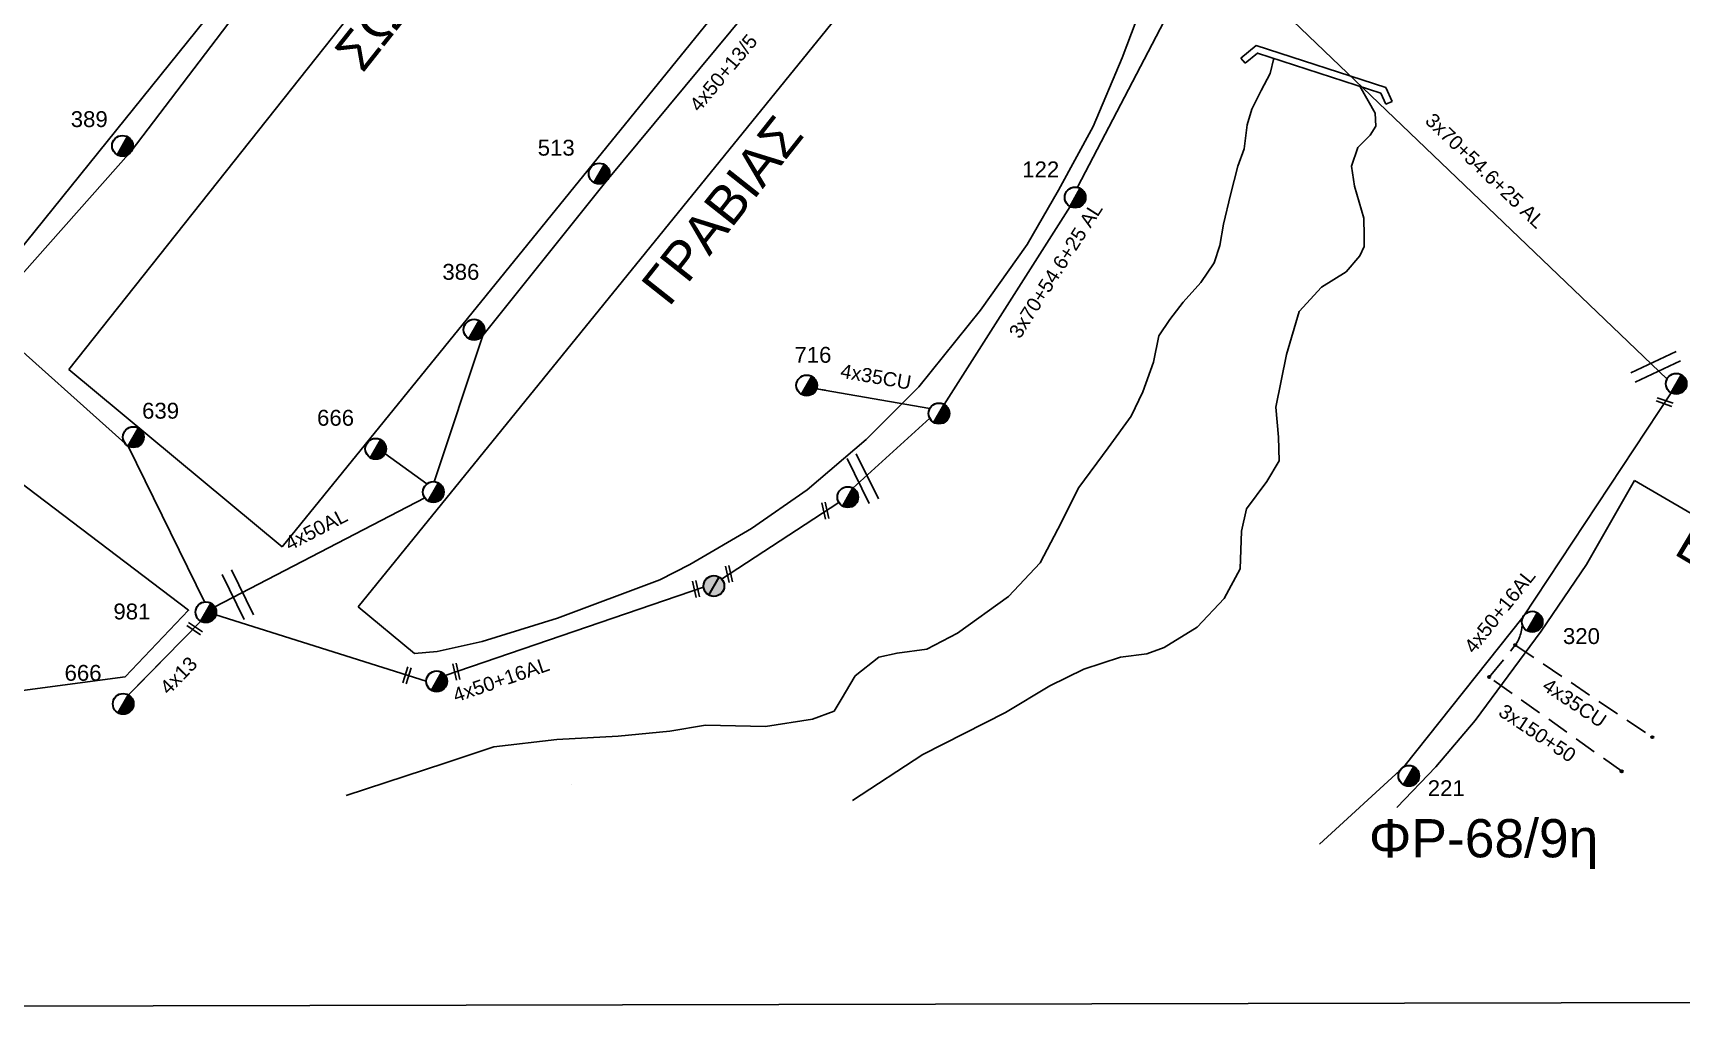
# Model space of a CAD drawing. Header units: millimetres. Extents: x 1421 to 7547, y 822 to 1873.
# Drawn here: x 5586.3 to 5773.2, y 822.2 to 932.8 of the extents above; entities that cross this region are included whole.
import ezdxf
from ezdxf.enums import TextEntityAlignment as Align

# ---------------------------------------------------------------- set-up
doc = ezdxf.new("R2010")
doc.units = ezdxf.units.MM
doc.linetypes.add('DASHED', pattern=[19.05, 12.7, -6.35])
doc.layers.get('0').update_dxf_attribs({"lineweight": 30})
for name, color, linetype, lineweight in [('4x13', 7, 'Continuous', 30), ('4x35', 1, 'DASHED', 30), ('4x35CU', 7, 'Continuous', 30), ('4x50+13_5', 7, 'Continuous', 30), ('4x50AL', 7, 'Continuous', 30), ('PINAKIDA', 7, 'DASHED', 30), ('TEXT_ΚΑΛΩΔΙΩΝ', 7, 'Continuous', 30), ('Γυμνά εναέρια ΧΤ και ΦΟΠ (3Φ)   4x50+16AL', 7, 'Continuous', 30), ('Καλώδια ΧΤ   3x150AL+50CU', 7, 'DASHED', 30), ('Μηχανική τομή', 7, 'Continuous', 30), ('Στύλος Ξύλινος', 7, 'Continuous', 30), ('Στύλος Ξύλινος @ 1', 7, 'Continuous', 30), ('Στύλος ΦΜ', 7, 'Continuous', 30), ('Στύλος ΦΜ @ 1', 7, 'Continuous', 30), ('Συνδέσεις', 7, 'Continuous', 30), ('Συνεστραμμένα ΧΤ   3x70+54.6+25 AL', 7, 'SYN_LINE', 30), ('Τομή', 7, 'Continuous', 30), ('Υπόβαθρο ΔΕΗ', 7, 'Continuous', 30)]:
    doc.layers.add(name, color=color, linetype=linetype, lineweight=lineweight)
doc.styles.add('arial', font='arial.ttf')
doc.styles.get("Standard").update_dxf_attribs({"font": 'arial.ttf'})
doc.linetypes.add('FRIDI', pattern='A,0.5,-0.001,["|",Standard,S=0.5,R=0,X=0,Y=0.16],-0.001', length=0.502)
doc.linetypes.add('SYN_LINE', pattern='A,0.5,-0.0001,["/\\/\\/\\/",Standard,S=0.1,R=0,X=0,Y=-0.05],-0.25', length=0.7501)

# ---------------------------------------------------------------- blocks, each defined once
blk = doc.blocks.new('ΥΠΑΡΧΩΝ ΤΣΙΜΕΝΤΕΝΙΟΣ ΣΤΥΛΟΣ')
at = {"layer": 'Στύλος ΦΜ'}
blk.add_hatch(color=7, dxfattribs=at).paths.add_polyline_path([(-1.29, -2.28, 0.574793), (2.62, 0, 0.268822), (1.3, 2.27)])
at = {"layer": 'Στύλος ΦΜ', "color": 7}
blk.add_line((-1.29, -2.28), (1.3, 2.27), dxfattribs=at)
blk.add_circle((0, 0), 2.62, dxfattribs=at)
at = {"layer": 'Στύλος ΦΜ', "flags": 4}
for tag, p in [('ΑΡΙΘΜΟΣ', (-4.68, 8.05)), ('ΤΥΠΟΣ', (-4.91, 3.03))]:
    blk.add_attdef(tag, p, '', height=4, dxfattribs=at)
blk = doc.blocks.new('ΥΠΑΡΧΩΝ ΞΥΛΙΝΟΣ ΣΤΥΛΟΣ')
at = {"layer": 'Στύλος Ξύλινος'}
h = blk.add_hatch(color=7, dxfattribs=at)
h.paths.add_polyline_path([(-2.62, 0, 0.270008), (-1.29, -2.28), (1.3, 2.27, 0.576266)])
h.paths.add_polyline_path([(-1.29, -2.28, 0.574793), (2.62, 0, 0.268822), (1.3, 2.27)])
at = {"layer": 'Στύλος Ξύλινος', "color": 7}
blk.add_line((-1.29, -2.28), (1.3, 2.27), dxfattribs=at)
blk.add_circle((0, 0), 2.62, dxfattribs=at)
at = {"layer": 'Στύλος Ξύλινος', "flags": 4}
for tag, p in [('ΑΡΙΘΜΟΣ', (-4.91, 8.6)), ('ΤΥΠΟΣ', (-4.85, 3.39))]:
    blk.add_attdef(tag, p, '', height=4, dxfattribs=at)
blk = doc.blocks.new('ΜΗΧΑΝΙΚΗ ΤΟΜΗ')
at = {"layer": 'Μηχανική τομή', "lineweight": -3, "ltscale": 40}
for p, q in [((-3.78, 1.15), (3.8, 1.15)), ((3.8, -0.4), (-3.78, -0.4))]:
    blk.add_line(p, q, dxfattribs=at)
blk = doc.blocks.new('ΤΟΜΗ')
at = {"layer": 'Τομή', "lineweight": -3, "ltscale": 40}
for p, q in [((-11.37, 1.1), (11.37, 1.1)), ((11.37, -3.57), (-11.37, -3.57))]:
    blk.add_line(p, q, dxfattribs=at)
blk = doc.blocks.new('_ΣΥΝΔΕΣΗ')
at = {"layer": 'Συνδέσεις', "linetype": 'SYN_LINE', "ltscale": 40}
blk.add_hatch(color=256, dxfattribs=at).paths.add_polyline_path([(0.5, -0.01, 1), (-0.5, -0.01, 1)])
at = {"layer": 'Συνδέσεις'}
blk.add_circle((0, -0.01), 0.5, dxfattribs=at)

msp = doc.modelspace()

# ---------------------------------------------------------------- linework, layer by layer
at = {"layer": '4x13', "color": 206, "lineweight": -3, "ltscale": 0.2}
msp.add_lwpolyline([(5605.33, 866.11), (5597.12, 857.76), (5600.74, 861.44)], dxfattribs=at)
at = {"layer": '4x35', "color": 85, "lineweight": -3, "ltscale": 0.2}
msp.add_lwpolyline([(5754.37, 863.4), (5769.91, 852.97)], dxfattribs=at)
at = {"layer": '4x35CU', "color": 10, "lineweight": -3, "ltscale": 0.2}
msp.add_lwpolyline([(5688, 890.24), (5675.15, 892.49), (5676.15, 892.32)], dxfattribs=at)
at = {"layer": '4x50+13_5', "color": 173, "lineweight": -3, "ltscale": 0.2}
for points in [[(5582.06, 902.1), (5597.45, 919.41), (5608.41, 933.82), (5622.7, 951.27), (5639.68, 972.56), (5656.79, 994.91)], [(5581.52, 899.9), (5597.1, 885.98), (5605.75, 868.3)], [(5664.38, 870.89), (5677.67, 879.6)], [(5633.03, 859.97), (5662.34, 869.97)], [(5607.05, 866.83), (5630.89, 859.33)]]:
    msp.add_lwpolyline(points, dxfattribs=at)
at = {"layer": '4x50+13_5', "color": 85, "lineweight": -3, "ltscale": 0.2}
msp.add_lwpolyline([(5690.64, 966.22), (5674.31, 943.79), (5651.36, 916.09), (5637.3, 898.53), (5631.78, 881.94)], dxfattribs=at)
at = {"layer": '4x50AL', "color": 85, "lineweight": -3, "ltscale": 0.2}
for points in [[(5630.97, 881.69), (5626.21, 885.13)], [(5630.72, 880.11), (5606.91, 867.75)]]:
    msp.add_lwpolyline(points, dxfattribs=at)
at = {"layer": 'PINAKIDA', "linetype": 'Continuous', "lineweight": -3, "ltscale": 0.2}
msp.add_lwpolyline([(5474.15, 1851.64), (7546.99, 1855.83), (7546.99, 826.44), (5474.15, 822.25)], close=True, dxfattribs=at)
at = {"layer": 'Γυμνά εναέρια ΧΤ και ΦΟΠ (3Φ)   4x50+16AL', "color": 85, "lineweight": -3, "ltscale": 0.2}
msp.add_lwpolyline([(5772.05, 892.03), (5755.27, 866.62), (5741.73, 849.61), (5732.16, 840.83)], dxfattribs=at)
at = {"layer": 'Καλώδια ΧΤ   3x150AL+50CU', "color": 85, "lineweight": -3, "ltscale": 0.2}
msp.add_lwpolyline([(5766.44, 849.1), (5751.42, 859.79), (5754.22, 863.21, 0.190722), (5755.13, 866.06, 9.116164)], format="xyb", dxfattribs=at)
at = {"layer": 'Συνεστραμμένα ΧΤ   3x70+54.6+25 AL', "color": 1, "lineweight": -3, "ltscale": 20}
for points in [[(5691.63, 966.47), (5710.9, 950.54), (5719.43, 943.56), (5771.58, 893.58)], [(5704.74, 915.33), (5719.43, 943.56)], [(5689.62, 890.7), (5703.89, 913.16)], [(5679.28, 881.21), (5687.99, 889.13)]]:
    msp.add_lwpolyline(points, dxfattribs=at)
at = {"layer": 'Υπόβαθρο ΔΕΗ', "lineweight": -3, "ltscale": 0.2}
for points in [[(5649.66, 988.76), (5580.38, 902.78)], [(5658.67, 980.78), (5590.36, 894.67)], [(5658.67, 980.78), (5590.36, 894.67)], [(5683.94, 960.1), (5614.54, 874.54)], [(5692.58, 953.31), (5623.18, 867.75)], [(5629.56, 862.44), (5632.14, 862.69), (5637.24, 863.83), (5645.78, 866.46), (5657.39, 870.8), (5660.79, 872.56), (5667.76, 876.65), (5674.09, 881.01), (5680.77, 886.73), (5686.75, 892.7), (5693.75, 901.41), (5699.02, 908.84), (5702.59, 915.01), (5706.51, 922.23), (5709.79, 930.01), (5712.44, 937.05)], [(5723.27, 929.98), (5724.99, 931.41), (5739.68, 926.64), (5740.4, 925.06)], [(5723.76, 929.39), (5723.27, 929.98)], [(5723.76, 929.39), (5725.16, 930.56), (5739.13, 926.02), (5739.7, 924.75)], [(5739.7, 924.75), (5740.4, 925.06)], [(5550.04, 908.27), (5603.95, 867.36), (5596.76, 859.81), (5537.36, 851.9), (5537.94, 862.05), (5539.78, 872.96), (5540.98, 879.57), (5542.51, 885.57), (5545.71, 896.31), (5547.68, 902.18), (5550.04, 908.27), (5550.04, 908.27)], [(5614.54, 874.54), (5614.54, 874.54), (5590.36, 894.67)], [(5767.89, 882.08), (5762.45, 872.56), (5757.33, 864.99), (5749.84, 854.87), (5745.38, 849.59), (5740.96, 844.99)], [(5767.89, 882.08), (5833.32, 843.98)], [(5629.56, 862.44), (5623.18, 867.75)]]:
    msp.add_lwpolyline(points, dxfattribs=at)
at = {"layer": 'Υπόβαθρο ΔΕΗ', "linetype": 'FRIDI', "lineweight": -3, "ltscale": 0.5}
for points in [[(5726.98, 929.96), (5726.58, 928.23), (5725.58, 926.31), (5724.52, 924.18), (5723.99, 922.43), (5723.63, 919.69), (5722.93, 917.71), (5722.08, 914.48), (5721.28, 911.13), (5720.87, 908.72), (5720.22, 906.75), (5718.71, 904.53), (5716.71, 902.32), (5715.19, 900.35), (5713.94, 898.5), (5713.36, 895.51), (5712.15, 892.13), (5710.84, 889.36), (5708.23, 885.79), (5704.9, 881.3), (5702.52, 876.54), (5700.49, 872.73), (5696.91, 868.91), (5691.14, 864.78), (5687.66, 862.95), (5684.28, 862.51), (5682.2, 862.03), (5679.54, 859.91), (5677.95, 857.25), (5677.13, 855.9), (5674.69, 855.01), (5669.37, 854.19), (5662.56, 854.34), (5658.5, 853.66), (5652.67, 853.07), (5645.71, 852.69), (5638.56, 851.87), (5633, 850.03), (5621.82, 846.35)], [(5679.21, 845.78), (5687.2, 851.01), (5696.57, 855.75), (5701.59, 858.78), (5705.47, 860.67), (5709.6, 862.05), (5712.58, 862.43), (5714.56, 863.15), (5718.31, 865.46), (5721.36, 868.68), (5723.18, 872.04), (5723.35, 876.34), (5723.9, 878.87), (5726.21, 881.96), (5727.6, 884.29), (5727.54, 886.99), (5727.21, 890.41), (5728.42, 896.36), (5729.86, 901.23), (5732.4, 903.99), (5735.21, 905.75), (5736.75, 907.57), (5737.25, 908.61), (5737.25, 909.83), (5737.19, 911.81), (5736.15, 915.44), (5735.82, 917.73), (5736.54, 919.83), (5737.91, 921.26), (5738.58, 922.25), (5738.47, 923.74), (5736.76, 926.79)]]:
    msp.add_lwpolyline(points, dxfattribs=at)
at = {"layer": 'Υπόβαθρο ΔΕΗ', "lineweight": -3, "ltscale": 0.2}
msp.add_lwpolyline([(5647.36, 847.62), (5647.36, 847.62)], close=True, dxfattribs=at)

# ---------------------------------------------------------------- block references
at = {"layer": 'Μηχανική τομή', "lineweight": -3}
for p, xscale, yscale, zscale, rotation in [((5771.34, 891.06), 0.2499999999999188, 0.2499999999999188, 0.2499999999999188, 161.0094661106217), ((5676.24, 878.66), 0.2499999999999189, 0.2499999999999189, 0.2499999999999189, 102.5178045386212), ((5665.31, 871.5), 0.2499999999999189, 0.2499999999999189, 0.2499999999999189, 102.5178045386212), ((5661.56, 869.78), 0.2499999999999189, 0.2499999999999189, 0.2499999999999189, 102.5178045386212), ((5604.68, 865.35), 0.2499999999999189, 0.2499999999999189, 0.2499999999999189, 146.3143702548176), ((5628.8, 859.96), 0.249999999999919, 0.249999999999919, 0.249999999999919, 73.1571851274234), ((5634.38, 860.41), 0.2499999999999189, 0.2499999999999189, 0.2499999999999189, 102.5178045386212)]:
    msp.add_blockref('ΜΗΧΑΝΙΚΗ ΤΟΜΗ', p, dxfattribs=dict(at, xscale=xscale, yscale=yscale, zscale=zscale, rotation=rotation))
at = {"layer": 'Στύλος Ξύλινος @ 1', "lineweight": -3, "ltscale": 40, "xscale": 0.4499999999998181, "yscale": 0.4499999999998181, "zscale": 0.4499999999998181}
msp.add_blockref('ΥΠΑΡΧΩΝ ΞΥΛΙΝΟΣ ΣΤΥΛΟΣ', (5663.51, 870.11), dxfattribs=at)
at = {"layer": 'Στύλος ΦΜ @ 1', "lineweight": -3, "ltscale": 40}
ref = msp.add_blockref('ΥΠΑΡΧΩΝ ΤΣΙΜΕΝΤΕΝΙΟΣ ΣΤΥΛΟΣ', (5596.45, 920.03), dxfattribs=dict(at, xscale=0.4499999999998181, yscale=0.4499999999998181, zscale=0.4499999999998181))
ref.add_attrib('ΤΥΠΟΣ', '389', (5590.58, 922.16), dxfattribs={"layer": 'Στύλος ΦΜ', "height": 1.8, "flags": 4})
ref = msp.add_blockref('ΥΠΑΡΧΩΝ ΤΣΙΜΕΝΤΕΝΙΟΣ ΣΤΥΛΟΣ', (5650.5, 916.89), dxfattribs=dict(at, xscale=0.4499999999998181, yscale=0.4499999999998181, zscale=0.4499999999998181))
ref.add_attrib('ΤΥΠΟΣ', '513', (5643.53, 918.92), dxfattribs={"layer": 'Στύλος ΦΜ', "height": 1.8, "flags": 4})
ref = msp.add_blockref('ΥΠΑΡΧΩΝ ΤΣΙΜΕΝΤΕΝΙΟΣ ΣΤΥΛΟΣ', (5704.47, 914.18), dxfattribs=dict(at, xscale=0.4499999999998181, yscale=0.4499999999998181, zscale=0.4499999999998181))
ref.add_attrib('ΤΥΠΟΣ', '122', (5698.47, 916.46), dxfattribs={"layer": 'Στύλος ΦΜ', "height": 1.8, "flags": 4})
ref = msp.add_blockref('ΥΠΑΡΧΩΝ ΤΣΙΜΕΝΤΕΝΙΟΣ ΣΤΥΛΟΣ', (5636.31, 899.18), dxfattribs=dict(at, xscale=0.4499999999998181, yscale=0.4499999999998181, zscale=0.4499999999998181))
ref.add_attrib('ΤΥΠΟΣ', '386', (5632.72, 904.84), dxfattribs={"layer": 'Στύλος ΦΜ', "height": 1.8, "flags": 4})
ref = msp.add_blockref('ΥΠΑΡΧΩΝ ΤΣΙΜΕΝΤΕΝΙΟΣ ΣΤΥΛΟΣ', (5674.03, 892.86), dxfattribs=dict(at, xscale=0.4499999999998181, yscale=0.4499999999998181, zscale=0.4499999999998181))
ref.add_attrib('ΤΥΠΟΣ', '716', (5672.64, 895.43), dxfattribs={"layer": 'Στύλος ΦΜ', "height": 1.8, "flags": 4})
ref = msp.add_blockref('ΥΠΑΡΧΩΝ ΤΣΙΜΕΝΤΕΝΙΟΣ ΣΤΥΛΟΣ', (5772.63, 893.05), dxfattribs=dict(at, xscale=0.4499999999998181, yscale=0.4499999999998181, zscale=0.4499999999998181))
ref.add_attrib('ΤΥΠΟΣ', '732', (5776.39, 894.74), dxfattribs={"layer": 'Στύλος ΦΜ', "height": 1.8, "flags": 4})
ref = msp.add_blockref('ΥΠΑΡΧΩΝ ΤΣΙΜΕΝΤΕΝΙΟΣ ΣΤΥΛΟΣ', (5597.68, 887), dxfattribs=dict(at, xscale=0.4499999999998181, yscale=0.4499999999998181, zscale=0.4499999999998181))
ref.add_attrib('ΤΥΠΟΣ', '639', (5598.67, 889.09), dxfattribs={"layer": 'Στύλος ΦΜ', "height": 1.8, "flags": 4})
ref = msp.add_blockref('ΥΠΑΡΧΩΝ ΤΣΙΜΕΝΤΕΝΙΟΣ ΣΤΥΛΟΣ', (5625.16, 885.67), dxfattribs=dict(at, xscale=0.4499999999998181, yscale=0.4499999999998181, zscale=0.4499999999998181))
ref.add_attrib('ΤΥΠΟΣ', '666', (5618.51, 888.29), dxfattribs={"layer": 'Στύλος ΦΜ', "height": 1.8, "flags": 4})
at = {"layer": 'Στύλος ΦΜ @ 1', "lineweight": -3, "ltscale": 40, "xscale": 0.4499999999998181, "yscale": 0.4499999999998181, "zscale": 0.4499999999998181}
for p in [(5689.03, 889.68), (5631.7, 880.77), (5678.69, 880.19), (5632.07, 859.3)]:
    msp.add_blockref('ΥΠΑΡΧΩΝ ΤΣΙΜΕΝΤΕΝΙΟΣ ΣΤΥΛΟΣ', p, dxfattribs=at)
at = {"layer": 'Στύλος ΦΜ @ 1', "lineweight": -3, "ltscale": 40}
ref = msp.add_blockref('ΥΠΑΡΧΩΝ ΤΣΙΜΕΝΤΕΝΙΟΣ ΣΤΥΛΟΣ', (5605.91, 867.14), dxfattribs=dict(at, xscale=0.4499999999998181, yscale=0.4499999999998181, zscale=0.4499999999998181))
ref.add_attrib('ΤΥΠΟΣ', '981', (5595.42, 866.32), dxfattribs={"layer": 'Στύλος ΦΜ', "height": 1.8, "flags": 4})
ref = msp.add_blockref('ΥΠΑΡΧΩΝ ΤΣΙΜΕΝΤΕΝΙΟΣ ΣΤΥΛΟΣ', (5756.3, 866.06), dxfattribs=dict(at, xscale=0.4499999999998181, yscale=0.4499999999998181, zscale=0.4499999999998181))
ref.add_attrib('ΤΥΠΟΣ', '320', (5759.78, 863.53), dxfattribs={"layer": 'Στύλος ΦΜ', "height": 1.8, "flags": 4})
ref = msp.add_blockref('ΥΠΑΡΧΩΝ ΤΣΙΜΕΝΤΕΝΙΟΣ ΣΤΥΛΟΣ', (5596.53, 856.74), dxfattribs=dict(at, xscale=0.4499999999998181, yscale=0.4499999999998181, zscale=0.4499999999998181))
ref.add_attrib('ΤΥΠΟΣ', '666', (5589.88, 859.36), dxfattribs={"layer": 'Στύλος ΦΜ', "height": 1.8, "flags": 4})
ref = msp.add_blockref('ΥΠΑΡΧΩΝ ΤΣΙΜΕΝΤΕΝΙΟΣ ΣΤΥΛΟΣ', (5742.3, 848.58), dxfattribs=dict(at, xscale=0.4499999999998181, yscale=0.4499999999998181, zscale=0.4499999999998181))
ref.add_attrib('ΤΥΠΟΣ', '221', (5744.45, 846.28), dxfattribs={"layer": 'Στύλος ΦΜ', "height": 1.8, "flags": 4})
at = {"layer": 'Συνδέσεις', "lineweight": -3, "xscale": 0.25, "yscale": 0.25, "zscale": 0.25}
for p in [(5754.37, 863.41), (5751.42, 859.79), (5769.91, 852.97), (5766.44, 849.1)]:
    msp.add_blockref('_ΣΥΝΔΕΣΗ', p, dxfattribs=at)
at = {"layer": 'Τομή', "lineweight": -3}
for p, xscale, yscale, zscale, rotation in [((5770.43, 894.68), 0.249999999999887, 0.249999999999887, 0.249999999999887, 205.1648935752804), ((5680.66, 882.42), 0.2499999999998871, 0.2499999999998871, 0.2499999999998871, 296.1152029155237), ((5609.8, 869.26), 0.2499999999998871, 0.2499999999998871, 0.2499999999998871, 296.1152029155237)]:
    msp.add_blockref('ΤΟΜΗ', p, dxfattribs=dict(at, xscale=xscale, yscale=yscale, zscale=zscale, rotation=rotation))

# ---------------------------------------------------------------- texts
at = {"lineweight": -3, "ltscale": 40, "attachment_point": 1, "style": 'arial'}
for s, insert, char_height, width, rotation in [('{\\H1.083x;ΣΩΚΙΩΝ}', (5620.26, 930.86), 4, 42.6234, 51.6832), ('{\\H1.083x;ΓΡΑΒΙΑΣ}', (5655.01, 904.34), 4, 42.6234, 51.6832), ('{\\H1.083x;ΕΠΙΝΙΚΟΥ}', (5774.28, 877.23), 3.7, 64.8866, 329.2792)]:
    msp.add_mtext(s, dxfattribs=dict(at, insert=insert, char_height=char_height, width=width, rotation=rotation))
at = {"lineweight": -3, "ltscale": 40, "insert": (5737.77, 843.67), "char_height": 4, "width": 51.2353, "attachment_point": 1, "style": 'arial'}
msp.add_mtext('{\\H1.083x;ΦΡ-68/9η}', dxfattribs=at)
at = {"layer": 'TEXT_ΚΑΛΩΔΙΩΝ', "lineweight": -3, "ltscale": 0.2}
for s, rotation, p in [('4x50+13/5', 50.1719, (5664.58, 928.32)), ('3x70+54.6+25 AL', 316.22, (5750.96, 917.22)), ('3x70+54.6+25 AL', 57.5533, (5702.26, 905.92)), ('4x35CU', 350.0727, (5681.88, 893.85)), ('4x50AL', 27.4198, (5618.4, 876.53)), ('4x50+16AL', 51.476, (5752.61, 867.29)), ('4x13', 45.4914, (5602.8, 859.97)), ('4x50+16AL', 18.8396, (5639.37, 859.49)), ('4x35CU', 326.2665, (5761.1, 856.87)), ('3x150+50', 326.2665, (5756.89, 853.43))]:
    msp.add_text(s, height=1.6, rotation=rotation, dxfattribs=at).set_placement(p, align=Align.MIDDLE_CENTER)

doc.saveas('drawing.dxf')
